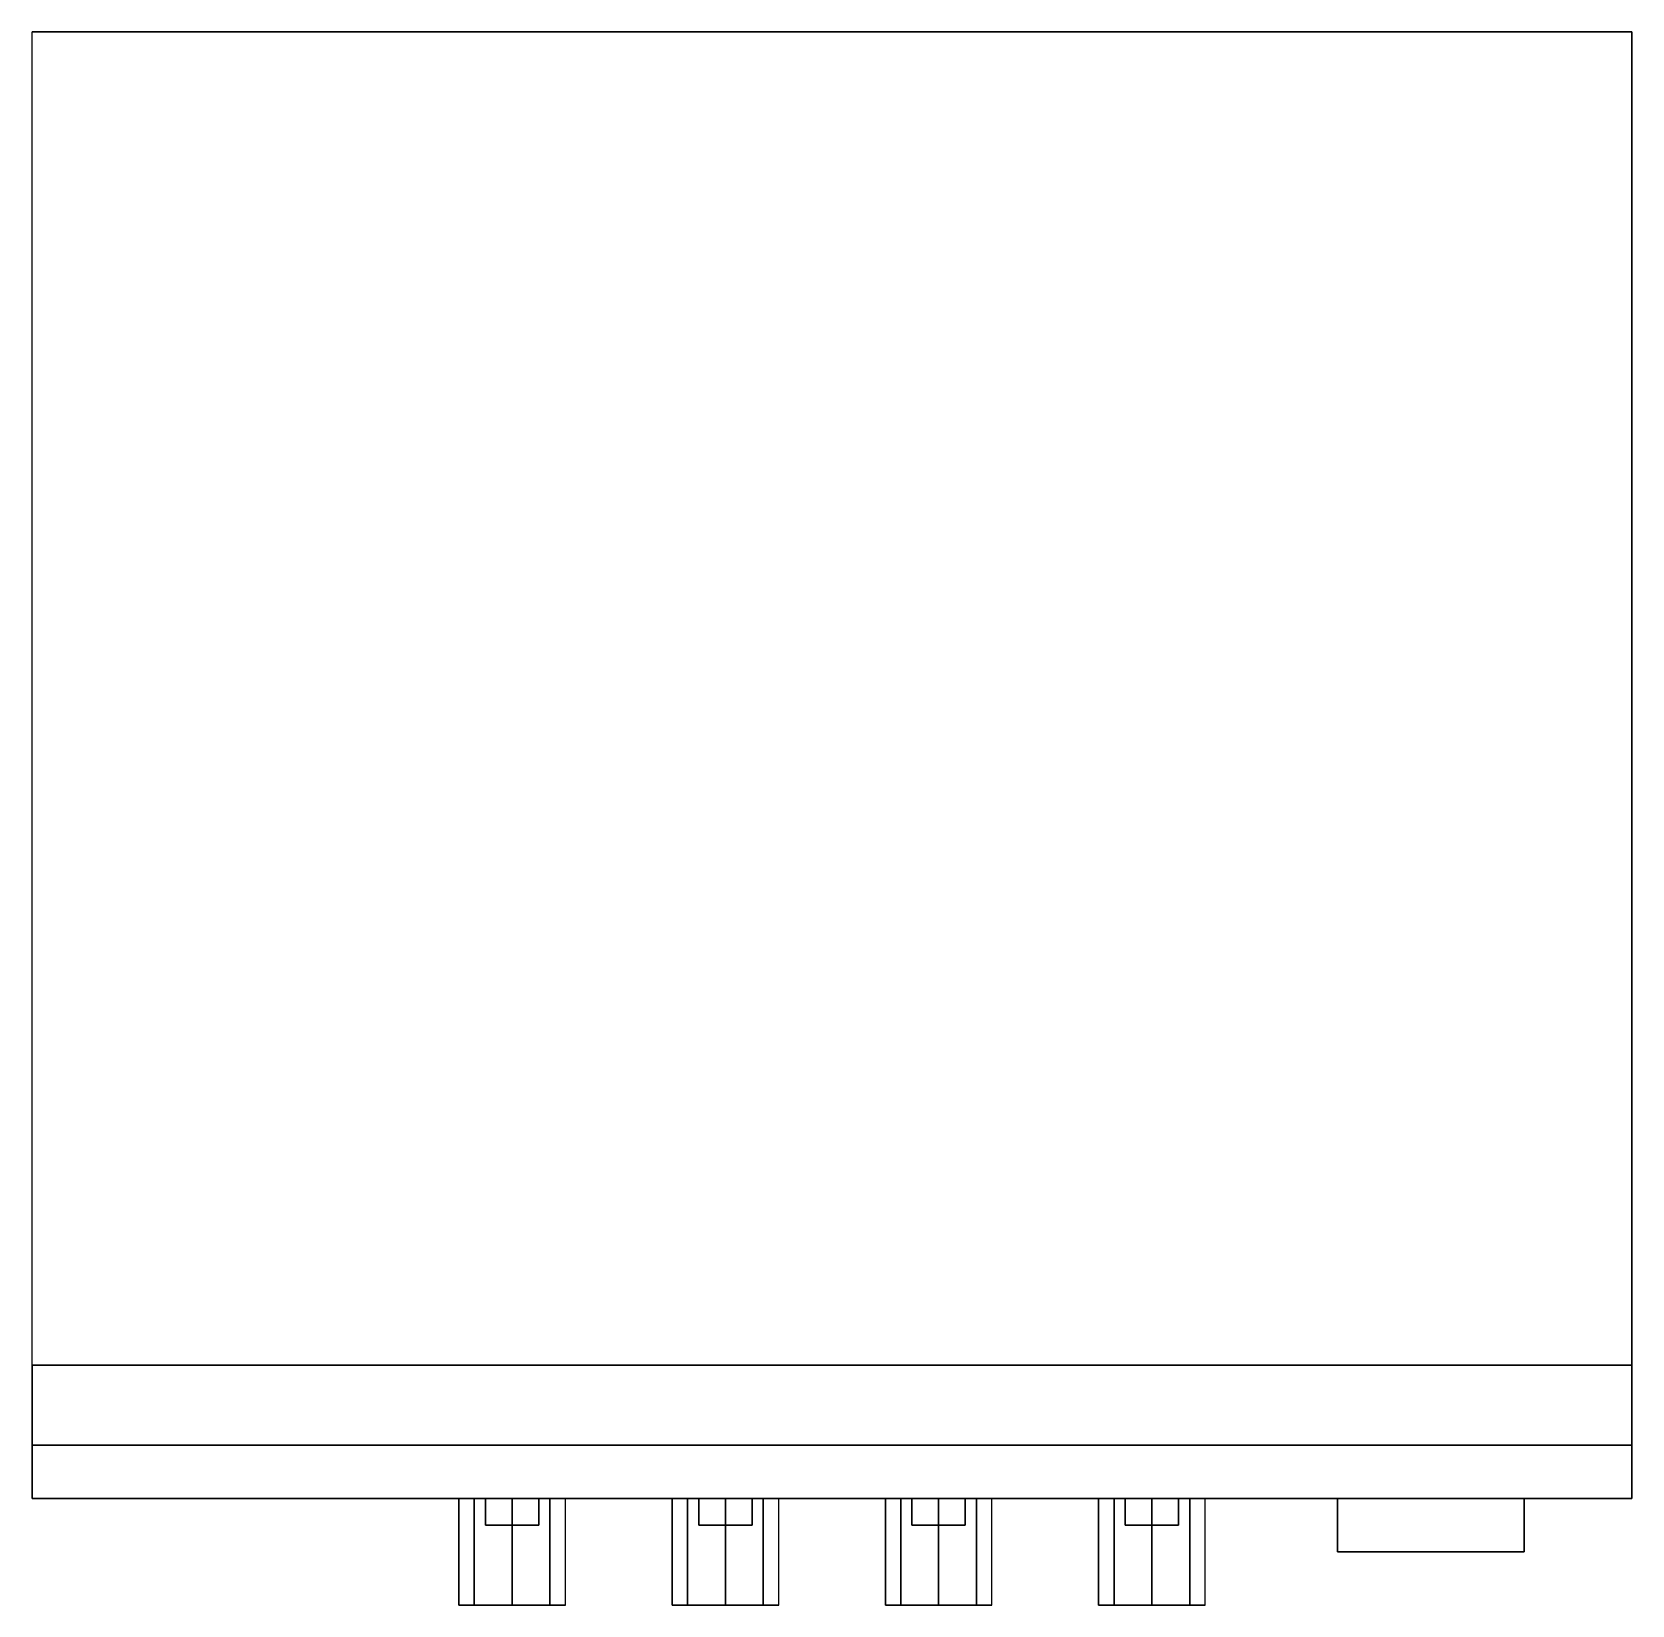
# Model space of a CAD drawing. Extents: x 0 to 60, y -9 to 50.
import ezdxf

# ---------------------------------------------------------------- set-up
doc = ezdxf.new("R2010")
doc.units = 0
doc.header["$LTSCALE"] = 25
doc.header["$MEASUREMENT"] = 0
doc.layers.get('0').update_dxf_attribs({"linetype": 'CONTINUOUS'})

msp = doc.modelspace()

# ---------------------------------------------------------------- linework, layer by layer
at = {"color": 0, "linetype": 'ByBlock', "extrusion": (0, -1, 0)}
for p, q in [((60, -5, 83), (0, -5, 83)), ((60, -5, 85), (0, -5, 85)), ((60, -5, 41.135), (0, -5, 41.135)), ((60, -5, 129), (0, -5, 129)), ((60, -5, 130.91), (0, -5, 130.91)), ((60, -5, 87), (0, -5, 87)), ((10, -5, 72), (50, -5, 72)), ((10, -5, 70), (50, -5, 70)), ((10, -5, 68), (50, -5, 68)), ((10, -5, 66), (50, -5, 66)), ((10, -5, 64), (50, -5, 64)), ((10, -5, 62), (50, -5, 62)), ((10, -5, 60), (50, -5, 60)), ((10, -5, 58), (50, -5, 58)), ((10, -5, 56), (50, -5, 56)), ((10, -5, 54), (50, -5, 54)), ((10, -5, 52), (50, -5, 52)), ((10, -5, 50), (50, -5, 50)), ((10, -5, 74), (10, -5, 50)), ((50, -5, 74), (10, -5, 74)), ((10, -5, 118), (50, -5, 118)), ((10, -5, 116), (50, -5, 116)), ((10, -5, 114), (50, -5, 114)), ((10, -5, 112), (50, -5, 112)), ((10, -5, 110), (50, -5, 110)), ((10, -5, 108), (50, -5, 108)), ((10, -5, 106), (50, -5, 106)), ((10, -5, 104), (50, -5, 104)), ((10, -5, 102), (50, -5, 102)), ((10, -5, 100), (50, -5, 100)), ((10, -5, 98), (50, -5, 98)), ((10, -5, 96), (50, -5, 96)), ((10, -5, 120), (10, -5, 96)), ((50, -5, 120), (10, -5, 120)), ((50, -5, 50), (50, -5, 74)), ((50, -5, 96), (50, -5, 120))]:
    msp.add_line(p, q, dxfattribs=at)
at = {"color": 0, "linetype": 'ByBlock'}
for points, invisible_edges in [([(0, 0, 10), (0, 0), (0, 50), (0, 50, 190)], 8), ([(0, 0, 10), (0, 0), (0, 50), (0, 50, 190)], 25), ([(0, 0, 10), (0, 0), (0, 50), (0, 50, 190)], 25), ([(0, -3, 190), (0, 50, 190), (0, 0, 10), (0, -3, 10)], 2), ([(60, 0, 10), (60, 0), (60, 50), (60, 50, 190)], 8), ([(60, -3, 190), (60, 50, 190), (60, 0, 10), (60, -3, 10)], 2), ([(0, -5, 83), (60, -5, 83), (50, -5, 74), (10, -5, 74)], 10), ([(0, -5, 83), (10, -5, 74), (10, -5, 50), (0, -5, 41.135)], 5), ([(10, -5, 50), (0, -5, 41.135), (60, -5, 41.135), (50, -5, 50)], 5), ([(0, -5, 129), (60, -5, 129), (50, -5, 120), (10, -5, 120)], 10), ([(0, -5, 129), (10, -5, 120), (10, -5, 96), (0, -5, 87)], 5), ([(10, -5, 96), (0, -5, 87), (60, -5, 87), (50, -5, 96)], 5), ([(60, -5, 41.135), (50, -5, 50), (50, -5, 74), (60, -5, 83)], 5), ([(60, -5, 87), (50, -5, 96), (50, -5, 120), (60, -5, 129)], 5), ([(16.586, -9, 136.414), (18, -9, 133), (16.586, -9, 133.586), (16, -9, 135)], 1), ([(19.414, -9, 133.586), (18, -9, 137), (16.586, -9, 136.414), (18, -9, 133)], 5), ([(19.414, -9, 136.414), (20, -9, 135), (19.414, -9, 133.586), (18, -9, 137)], 4), ([(24.586, -9, 136.414), (26, -9, 133), (24.586, -9, 133.586), (24, -9, 135)], 1), ([(27.414, -9, 133.586), (26, -9, 137), (24.586, -9, 136.414), (26, -9, 133)], 5), ([(27.414, -9, 136.414), (28, -9, 135), (27.414, -9, 133.586), (26, -9, 137)], 4), ([(32.586, -9, 136.414), (34, -9, 133), (32.586, -9, 133.586), (32, -9, 135)], 1), ([(35.414, -9, 133.586), (34, -9, 137), (32.586, -9, 136.414), (34, -9, 133)], 5), ([(35.414, -9, 136.414), (36, -9, 135), (35.414, -9, 133.586), (34, -9, 137)], 4), ([(40.586, -9, 136.414), (42, -9, 133), (40.586, -9, 133.586), (40, -9, 135)], 1), ([(43.414, -9, 133.586), (42, -9, 137), (40.586, -9, 136.414), (42, -9, 133)], 5), ([(43.414, -9, 136.414), (44, -9, 135), (43.414, -9, 133.586), (42, -9, 137)], 4)]:
    msp.add_3dface(points, dxfattribs=dict(at, invisible_edges=invisible_edges))
for points in [[(0, 50, 190), (60, 50, 190), (60, 50), (0, 50)], [(0, 50, 190), (60, 50, 190), (60, -5, 190), (0, -5, 190)], [(0, 50), (60, 50), (60, 0), (0, 0)], [(0, -5, 10), (0, 0, 10), (60, 0, 10), (60, -5, 10)], [(0, 0, 10), (60, 0, 10), (60, 0), (0, 0)], [(0, -5, 143.91), (60, -5, 143.91), (60, -3, 143.91), (0, -3, 143.91)], [(0, -5, 142.91), (60, -5, 142.91), (60, -3, 142.91), (0, -3, 142.91)], [(60, -3, 40), (60, -3, 41.135), (0, -3, 41.135), (0, -3, 40)], [(0, -3, 40), (0, -5, 40), (60, -5, 40), (60, -3, 40)], [(0, -5, 143), (0, -3, 143), (0, -3, 130.91), (0, -5, 130.91)], [(0, -3, 87), (0, -3, 83), (60, -3, 83), (60, -3, 87)], [(0, -5, 85), (60, -5, 85), (60, -3, 85), (0, -3, 85)], [(0, -5, 83), (60, -5, 83), (60, -3, 83), (0, -3, 83)], [(0, -5, 41.135), (60, -5, 41.135), (60, -3, 41.135), (0, -3, 41.135)], [(0, -5, 130.91), (60, -5, 130.91), (60, -3, 130.91), (0, -3, 130.91)], [(0, -5, 129), (60, -5, 129), (60, -3, 129), (0, -3, 129)], [(0, -5, 87), (60, -5, 87), (60, -3, 87), (0, -3, 87)], [(60, -3, 130.91), (60, -3, 129), (0, -3, 129), (0, -3, 130.91)], [(0, -5, 190), (0, -3, 190), (0, -3, 144.038), (0, -5, 144.038)], [(0, -5, 40), (0, -3, 40), (0, -3, 11), (0, -5, 11)], [(60, -5, 143), (60, -5, 130.91), (60, -3, 130.91), (60, -3, 143)], [(60, -5, 190), (60, -3, 190), (60, -3, 144.038), (60, -5, 144.038)], [(60, -5, 40), (60, -3, 40), (60, -3, 11), (60, -5, 11)], [(0, -5, 130.91), (0, -5, 143), (60, -5, 143), (60, -5, 130.91)], [(0, -5, 11), (0, -5, 40), (60, -5, 40), (60, -5, 11)], [(0, -5, 190), (60, -5, 190), (60, -5, 144.038), (0, -5, 144.038)]]:
    msp.add_3dface(points, dxfattribs=at)

# ---------------------------------------------------------------- meshes
mesh = msp.add_polymesh((2, 8), dxfattribs=dict(at, n_close=True))
for k, corner in enumerate([(20, -5, 135), (19.414, -5, 136.414), (18, -5, 137), (16.586, -5, 136.414), (16, -5, 135), (16.586, -5, 133.586), (18, -5, 133), (19.414, -5, 133.586), (20, -9, 135), (19.414, -9, 136.414), (18, -9, 137), (16.586, -9, 136.414), (16, -9, 135), (16.586, -9, 133.586), (18, -9, 133), (19.414, -9, 133.586)]):
    mesh.set_mesh_vertex(divmod(k, 8), corner)
mesh = msp.add_polymesh((6, 3), dxfattribs=at)
for k, corner in enumerate([(19, -6, 139), (19, -5, 139), (19, -5, 139), (17, -6, 139), (17, -5, 139), (17, -5, 139), (17, -6, 140), (17, -5, 140), (17, -5, 139), (19, -6, 140), (19, -5, 140), (19, -5, 139), (19, -6, 140), (19, -6, 140), (19, -6, 139), (17, -6, 140), (17, -6, 140), (17, -6, 139)]):
    mesh.set_mesh_vertex(divmod(k, 3), corner)
mesh = msp.add_polymesh((2, 8), dxfattribs=dict(at, n_close=True))
for k, corner in enumerate([(28, -5, 135), (27.414, -5, 136.414), (26, -5, 137), (24.586, -5, 136.414), (24, -5, 135), (24.586, -5, 133.586), (26, -5, 133), (27.414, -5, 133.586), (28, -9, 135), (27.414, -9, 136.414), (26, -9, 137), (24.586, -9, 136.414), (24, -9, 135), (24.586, -9, 133.586), (26, -9, 133), (27.414, -9, 133.586)]):
    mesh.set_mesh_vertex(divmod(k, 8), corner)
mesh = msp.add_polymesh((6, 3), dxfattribs=at)
for k, corner in enumerate([(27, -6, 139), (27, -5, 139), (27, -5, 139), (25, -6, 139), (25, -5, 139), (25, -5, 139), (25, -6, 140), (25, -5, 140), (25, -5, 139), (27, -6, 140), (27, -5, 140), (27, -5, 139), (27, -6, 140), (27, -6, 140), (27, -6, 139), (25, -6, 140), (25, -6, 140), (25, -6, 139)]):
    mesh.set_mesh_vertex(divmod(k, 3), corner)
mesh = msp.add_polymesh((2, 8), dxfattribs=dict(at, n_close=True))
for k, corner in enumerate([(36, -5, 135), (35.414, -5, 136.414), (34, -5, 137), (32.586, -5, 136.414), (32, -5, 135), (32.586, -5, 133.586), (34, -5, 133), (35.414, -5, 133.586), (36, -9, 135), (35.414, -9, 136.414), (34, -9, 137), (32.586, -9, 136.414), (32, -9, 135), (32.586, -9, 133.586), (34, -9, 133), (35.414, -9, 133.586)]):
    mesh.set_mesh_vertex(divmod(k, 8), corner)
mesh = msp.add_polymesh((6, 3), dxfattribs=at)
for k, corner in enumerate([(35, -6, 139), (35, -5, 139), (35, -5, 139), (33, -6, 139), (33, -5, 139), (33, -5, 139), (33, -6, 140), (33, -5, 140), (33, -5, 139), (35, -6, 140), (35, -5, 140), (35, -5, 139), (35, -6, 140), (35, -6, 140), (35, -6, 139), (33, -6, 140), (33, -6, 140), (33, -6, 139)]):
    mesh.set_mesh_vertex(divmod(k, 3), corner)
mesh = msp.add_polymesh((2, 8), dxfattribs=dict(at, n_close=True))
for k, corner in enumerate([(44, -5, 135), (43.414, -5, 136.414), (42, -5, 137), (40.586, -5, 136.414), (40, -5, 135), (40.586, -5, 133.586), (42, -5, 133), (43.414, -5, 133.586), (44, -9, 135), (43.414, -9, 136.414), (42, -9, 137), (40.586, -9, 136.414), (40, -9, 135), (40.586, -9, 133.586), (42, -9, 133), (43.414, -9, 133.586)]):
    mesh.set_mesh_vertex(divmod(k, 8), corner)
mesh = msp.add_polymesh((6, 3), dxfattribs=at)
for k, corner in enumerate([(43, -6, 139), (43, -5, 139), (43, -5, 139), (41, -6, 139), (41, -5, 139), (41, -5, 139), (41, -6, 140), (41, -5, 140), (41, -5, 139), (43, -6, 140), (43, -5, 140), (43, -5, 139), (43, -6, 140), (43, -6, 140), (43, -6, 139), (41, -6, 140), (41, -6, 140), (41, -6, 139)]):
    mesh.set_mesh_vertex(divmod(k, 3), corner)
mesh = msp.add_polymesh((6, 3), dxfattribs=at)
for k, corner in enumerate([(55.956, -7, 133), (55.956, -5, 133), (55.956, -5, 133), (48.956, -7, 133), (48.956, -5, 133), (48.956, -5, 133), (48.956, -7, 137), (48.956, -5, 137), (48.956, -5, 133), (55.956, -7, 137), (55.956, -5, 137), (55.956, -5, 133), (55.956, -7, 137), (55.956, -7, 137), (55.956, -7, 133), (48.956, -7, 137), (48.956, -7, 137), (48.956, -7, 133)]):
    mesh.set_mesh_vertex(divmod(k, 3), corner)

doc.saveas('drawing.dxf')
